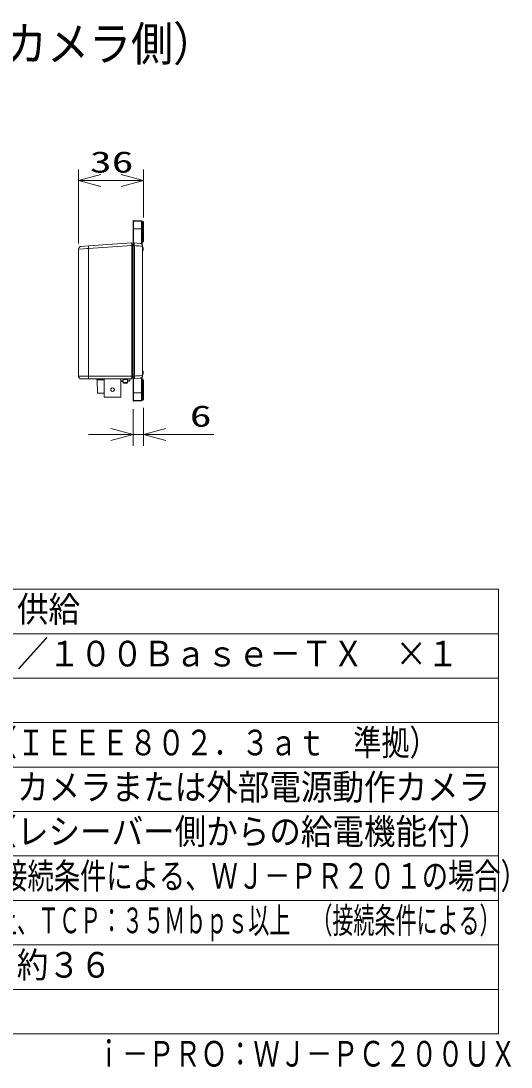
# Model space of a CAD drawing. Units: millimetres on the paper. Extents: x -62 to 64, y -58 to 59.
# Drawn here: x 8.9 to 64, y -58.3 to 59.3 of the extents above; entities that cross this region are included whole.
import ezdxf
from ezdxf.enums import TextEntityAlignment as Align

# ---------------------------------------------------------------- set-up
doc = ezdxf.new("R2010")
doc.units = ezdxf.units.MM
for name, color, linetype, lineweight in [('0-0_GAIKEI', 4, 'Continuous', 9), ('0-2_WAKU', 4, 'Continuous', 9), ('0-3_SUNPO', 7, 'Continuous', 9), ('0-4_0', 7, 'Continuous', 9)]:
    doc.layers.add(name, color=color, linetype=linetype, lineweight=lineweight)
doc.layers.add('0-1_MOJI1', color=7, linetype='Continuous')
doc.layers.add('0-5_相当品', color=4, linetype='Continuous')
doc.styles.add('ＭＳ ゴシック', font='')
doc.styles.get('ＭＳ ゴシック').set_extended_font_data('MS Gothic')

# ---------------------------------------------------------------- blocks, each defined once
blk = doc.blocks.new('_Open30')
at = {"layer": '0-4_0'}
blk.add_line((0, 0), (-1, 0), dxfattribs=at)
blk.add_lwpolyline([(-1, 0.2679), (0, 0), (-1, -0.2679)], dxfattribs=at)

msp = doc.modelspace()

# ---------------------------------------------------------------- linework, layer by layer
at = {"layer": '0-0_GAIKEI', "color": 7}
for p, q in [((21.463, 36.809), (21.463, 16.623)), ((21.523, 36.871), (22.426, 36.823)), ((22.483, 36.761), (22.548, 36.758)), ((16.441, 34.024), (21.342, 34.368)), ((21.463, 34.357), (21.541, 34.35)), ((21.541, 34.35), (22.278, 34.286)), ((22.401, 34.246), (22.36, 34.266)), ((22.548, 34.461), (22.483, 34.458)), ((22.483, 34.458), (22.483, 34.173)), ((15.345, 33.705), (15.343, 33.667)), ((15.343, 33.667), (15.343, 19.364)), ((15.513, 33.938), (15.47, 33.913)), ((15.622, 33.966), (16.441, 34.024)), ((22.543, 33.996), (22.539, 34.047)), ((22.543, 33.996), (22.543, 19.434)), ((15.343, 19.364), (15.347, 19.314)), ((15.524, 19.087), (15.531, 19.085)), ((21.342, 19.063), (15.642, 19.063)), ((21.541, 19.08), (21.463, 19.074)), ((21.541, 19.08), (22.278, 19.145)), ((22.36, 19.165), (22.405, 19.188)), ((22.483, 16.667), (22.483, 19.257)), ((22.548, 18.97), (22.483, 18.974)), ((22.539, 19.389), (22.543, 19.434)), ((21.523, 16.559), (22.426, 16.607)), ((22.483, 16.67), (22.548, 16.673))]:
    msp.add_line(p, q, dxfattribs=at)
at = {"layer": '0-0_GAIKEI'}
for p, q in [((21.523, 34.352), (21.523, 36.871)), ((21.523, 36.787), (22.426, 36.746)), ((22.426, 36.824), (22.426, 34.229)), ((22.483, 36.764), (22.483, 34.458)), ((22.483, 36.692), (22.548, 36.689)), ((22.548, 34.461), (22.548, 36.758)), ((22.426, 35.939), (21.523, 35.95)), ((21.342, 34.368), (21.342, 19.063)), ((21.463, 34.257), (21.362, 34.256)), ((21.362, 34.256), (21.362, 19.176)), ((21.55, 34.346), (21.541, 34.35)), ((21.63, 34.052), (21.604, 34.185)), ((16.438, 33.724), (21.342, 34.067)), ((16.438, 33.724), (16.438, 19.364)), ((21.362, 34.106), (21.342, 34.105)), ((21.362, 33.937), (21.342, 33.937)), ((21.463, 34.067), (21.362, 34.067)), ((22.603, 33.801), (22.603, 33.667)), ((21.342, 19.364), (15.343, 19.364)), ((17.414, 18.966), (18.228, 18.966)), ((17.414, 18.966), (17.455, 17.472)), ((18.227, 19.063), (18.227, 17.001)), ((20.097, 19.063), (20.097, 17.001)), ((20.363, 18.844), (20.097, 18.844)), ((20.359, 19.005), (20.846, 19.005)), ((20.359, 19.005), (20.368, 18.66)), ((20.846, 19.005), (20.837, 18.66)), ((20.842, 18.844), (21.093, 18.844)), ((21.093, 18.844), (21.112, 19.063)), ((21.362, 19.494), (21.342, 19.494)), ((21.362, 19.326), (21.342, 19.326)), ((21.463, 19.364), (21.362, 19.364)), ((21.463, 19.174), (21.362, 19.176)), ((21.523, 19.079), (21.523, 16.559)), ((22.426, 16.607), (22.426, 19.201)), ((22.548, 16.673), (22.548, 18.97)), ((20.368, 18.661), (20.837, 18.661)), ((18.228, 17.472), (17.455, 17.472)), ((18.227, 17.001), (20.097, 17.001)), ((21.522, 16.559), (21.523, 16.559)), ((21.523, 17.481), (22.426, 17.492)), ((21.523, 16.644), (22.426, 16.685)), ((22.483, 16.739), (22.548, 16.742)), ((22.548, 16.742), (22.57, 16.744)), ((22.639, 16.807), (22.642, 16.828))]:
    msp.add_line(p, q, dxfattribs=at)
at = {"layer": '0-0_GAIKEI', "color": 7}
for points in [[(21.523, 36.871), (21.48, 36.852), (21.463, 36.809)], [(22.483, 36.764), (22.465, 36.807), (22.426, 36.824)], [(22.642, 36.604), (22.642, 36.658), (22.63, 36.705), (22.598, 36.741), (22.553, 36.758), (22.548, 36.758)], [(22.548, 34.461), (22.594, 34.475), (22.628, 34.509), (22.642, 34.556), (22.642, 36.603)], [(22.36, 34.267), (22.313, 34.281), (22.278, 34.286)], [(15.622, 33.966), (15.573, 33.959), (15.525, 33.944), (15.513, 33.938)], [(15.531, 19.085), (15.578, 19.07), (15.628, 19.064), (15.642, 19.063)], [(22.278, 19.145), (22.327, 19.154), (22.36, 19.166)], [(22.642, 18.869), (22.63, 18.917), (22.598, 18.953), (22.553, 18.969), (22.548, 18.97)], [(22.548, 16.673), (22.594, 16.688), (22.628, 16.722), (22.642, 16.768), (22.642, 18.87)], [(21.463, 16.623), (21.479, 16.579), (21.522, 16.559)], [(22.426, 16.607), (22.467, 16.627), (22.483, 16.667)]]:
    msp.add_lwpolyline(points, dxfattribs=at)
at = {"layer": '0-0_GAIKEI'}
for points in [[(21.523, 36.787), (21.506, 36.784), (21.49, 36.777), (21.477, 36.767), (21.468, 36.755), (21.463, 36.732)], [(22.483, 36.694), (22.481, 36.708), (22.474, 36.72), (22.464, 36.731), (22.451, 36.74), (22.426, 36.746)], [(22.642, 36.603), (22.641, 36.62), (22.635, 36.638), (22.625, 36.653), (22.61, 36.667), (22.575, 36.685), (22.548, 36.689)], [(21.523, 35.95), (21.48, 35.946), (21.467, 35.941), (21.463, 35.936)], [(22.483, 35.926), (22.482, 35.928), (22.481, 35.928), (22.479, 35.931), (22.468, 35.935), (22.428, 35.939), (22.426, 35.939)], [(16.438, 33.723), (16.264, 33.712), (15.928, 33.693), (15.343, 33.667)], [(16.441, 34.024), (16.441, 34.018), (16.44, 33.966), (16.438, 33.724)], [(21.463, 34.067), (21.63, 34.052), (21.63, 19.378), (21.463, 19.364)], [(22.543, 33.996), (22.542, 33.997), (22.541, 33.998), (22.539, 33.999), (22.533, 34.001), (22.516, 34.002), (22.461, 34.004), (22.3, 34.006), (22.095, 34.013), (21.963, 34.019), (21.827, 34.03), (21.63, 34.052)], [(22.603, 33.801), (22.586, 33.845), (22.544, 33.866), (22.543, 33.866)], [(22.543, 33.466), (22.584, 33.486), (22.603, 33.53), (22.603, 33.666)], [(16.438, 19.364), (16.44, 19.275), (16.445, 19.189), (16.456, 19.089), (16.461, 19.066), (16.463, 19.065), (16.463, 19.064), (16.463, 19.063)], [(17.414, 18.966), (17.402, 19.013), (17.369, 19.047), (17.323, 19.063)], [(20.359, 19.005), (20.34, 19.047), (20.299, 19.063)], [(20.839, 18.77), (20.889, 18.779), (20.938, 18.792), (20.985, 18.806), (21.033, 18.821), (21.08, 18.837), (21.093, 18.844)], [(20.906, 19.063), (20.864, 19.045), (20.846, 19.005)], [(21.541, 19.08), (21.545, 19.081), (21.552, 19.088), (21.561, 19.101), (21.577, 19.141), (21.59, 19.186), (21.613, 19.293), (21.63, 19.378)], [(21.63, 19.378), (21.774, 19.396), (21.916, 19.408), (22.173, 19.422), (22.45, 19.427), (22.513, 19.429), (22.532, 19.43), (22.539, 19.431), (22.541, 19.433), (22.542, 19.433), (22.543, 19.434)], [(22.543, 19.564), (22.584, 19.585), (22.603, 19.628), (22.603, 19.899), (22.586, 19.943), (22.544, 19.965), (22.543, 19.965)], [(18.966, 17.875), (18.966, 17.825), (18.978, 17.777)], [(19.36, 17.85), (19.354, 17.899), (19.336, 17.945)], [(19.354, 17.799), (19.36, 17.849), (19.36, 17.85)], [(20.097, 18.82), (20.145, 18.804), (20.193, 18.791), (20.242, 18.778), (20.291, 18.769), (20.34, 18.76), (20.365, 18.757)], [(20.356, 18.764), (20.361, 18.764), (20.365, 18.764)], [(20.356, 18.764), (20.361, 18.763), (20.365, 18.762)], [(20.368, 18.661), (20.381, 18.614), (20.415, 18.578), (20.461, 18.563), (20.737, 18.563)], [(20.737, 18.563), (20.784, 18.574), (20.82, 18.608), (20.837, 18.652), (20.837, 18.661)], [(21.463, 17.494), (21.463, 17.492), (21.466, 17.49), (21.477, 17.486), (21.518, 17.481), (21.523, 17.481)], [(21.463, 16.699), (21.465, 16.685), (21.471, 16.672), (21.481, 16.661), (21.494, 16.651), (21.523, 16.644)], [(22.426, 17.492), (22.466, 17.495), (22.479, 17.499), (22.483, 17.504)], [(22.426, 16.686), (22.443, 16.688), (22.457, 16.694), (22.47, 16.704), (22.478, 16.717), (22.483, 16.736)]]:
    msp.add_lwpolyline(points, dxfattribs=at)
for centre, radius, start, end in [((21.427, 34.252), 0.155, 21.82171, 37.49345), ((21.348, 34.218), 0.241, 17.18637, 22.26852), ((21.219, 34.178), 0.375, 13.89865, 17.19498), ((20.835, 34.083), 0.771, 12.29137, 13.90588), ((23.728, 34.703), 2.187, 192.01659, 192.86536), ((22.085, 34.328), 0.502, 192.96166, 194.77688), ((21.902, 34.28), 0.313, 194.70926, 197.57404), ((19.185, 17.844), 0.22, 165.21388, 172.07047), ((19.162, 17.852), 0.197, 139.862, 165.55566), ((19.169, 17.854), 0.206, 202.13523, 231.99563), ((19.162, 17.848), 0.199, 60.07606, 139.22865), ((19.162, 17.851), 0.199, 232.85696, 316.41013), ((19.157, 17.846), 0.204, 29.11442, 59.18482), ((19.158, 17.851), 0.202, 317.11383, 340.22179), ((19.135, 17.861), 0.228, 339.92666, 344.3831), ((22.536, 16.867), 0.127, 285.42345, 295.21158), ((22.552, 16.836), 0.0923, 294.25435, 326.94927), ((22.555, 16.833), 0.088, 327.53593, 343.00197)]:
    msp.add_arc(centre, radius, start, end, dxfattribs=at)
at = {"layer": '0-0_GAIKEI', "color": 7}
for centre, radius, start, end in [((22.27, 34.021), 0.261, 47.88404, 59.71556), ((22.237, 33.986), 0.309, 21.30259, 47.74782), ((15.644, 33.666), 0.302, 125.12711, 172.5746), ((22.288, 34.006), 0.254, 9.21285, 21.28215), ((15.632, 19.359), 0.288, 188.98106, 211.29133), ((15.644, 19.364), 0.302, 210.82842, 246.41231), ((22.27, 19.413), 0.263, 300.94953, 316.05994), ((22.244, 19.44), 0.3, 315.90572, 341.42955), ((22.275, 19.428), 0.267, 341.61918, 351.57182)]:
    msp.add_arc(centre, radius, start, end, dxfattribs=at)
at = {"layer": '0-2_WAKU', "color": 3}
for p, q in [((-62.457, -4.591), (62.543, -4.591)), ((62.543, -54.591), (62.543, -4.591)), ((-62.457, -54.591), (62.543, -54.591))]:
    msp.add_line(p, q, dxfattribs=at)
at = {"layer": '0-2_WAKU'}
for p, q in [((62.543, -9.591), (-62.457, -9.591)), ((62.543, -14.591), (-62.457, -14.591)), ((62.543, -19.591), (-62.457, -19.591)), ((-62.457, -24.591), (62.543, -24.591)), ((-62.457, -29.591), (62.543, -29.591)), ((-62.457, -34.591), (62.543, -34.591)), ((-62.457, -39.591), (62.543, -39.591)), ((-62.457, -44.591), (62.543, -44.591)), ((-62.457, -49.591), (62.543, -49.591))]:
    msp.add_line(p, q, dxfattribs=at)
at = {"layer": '0-3_SUNPO'}
for p, q in [((15.343, 34.292), (15.343, 42.618)), ((22.642, 37.228), (22.642, 42.618)), ((17.843, 41.368), (20.142, 41.368)), ((21.463, 15.673), (21.463, 11.55)), ((22.642, 15.803), (22.642, 11.55)), ((18.963, 12.8), (16.463, 12.8)), ((21.463, 12.8), (22.642, 12.8)), ((25.142, 12.8), (30.559, 12.8))]:
    msp.add_line(p, q, dxfattribs=at)

# ---------------------------------------------------------------- block references
at = {"layer": '0-3_SUNPO', "xscale": 2.5, "yscale": 2.5, "rotation": 180}
for p in [(15.343, 41.368), (22.642, 12.8)]:
    msp.add_blockref('_Open30', p, dxfattribs=at)
at = {"layer": '0-3_SUNPO', "xscale": 2.5, "yscale": 2.5}
for p in [(22.642, 41.368), (21.463, 12.8)]:
    msp.add_blockref('_Open30', p, dxfattribs=at)

# ---------------------------------------------------------------- texts
at = {"layer": '0-1_MOJI1', "style": 'ＭＳ ゴシック'}
for s, height, width, p in [('同軸－ＬＡＮコン（カメラ側）', 3.849, 0.9, (-35.457, 53.669)), ('レシーバー側から供給', 2.889, 0.9, (-19.957, -9.146)), ('１０Ｂａｓｅ－Ｔ／１００Ｂａｓｅ－ＴＸ\u3000×１', 2.889, 0.9, (-19.957, -14.146)), ('ＰｏＥ＋規格対応（ＩＥＥＥ８０２．３ａｔ\u3000準拠）', 2.889, 0.8, (-19.957, -24.146)), ('ＰｏＥ、ＰｏＥ＋カメラまたは外部電源動作カメラ', 2.889, 0.9, (-19.957, -29.146)), ('規格：独自方式（レシーバー側からの給電機能付）', 2.889, 0.9, (-19.957, -34.146)), ('最大\u3000２．０ｋｍ（接続条件による、ＷＪ－ＰＲ２０１の場合）', 2.889, 0.75, (-19.957, -39.146)), ('ＵＤＰ：４５Ｍｂｐｓ以上、ＴＣＰ：３５Ｍｂｐｓ以上\u3000（接続条件による）', 2.889, 0.6, (-19.957, -44.146)), ('約７６×約７６×約３６', 2.889, 0.9, (-19.957, -49.146))]:
    msp.add_text(s, height=height, dxfattribs=dict(at, width=width)).set_placement(p, align=Align.BOTTOM_LEFT)
at = {"layer": '0-3_SUNPO', "style": 'ＭＳ ゴシック', "width": 1.5}
for s, p in [('36', (16.611, 41.53)), ('6', (27.851, 12.962))]:
    msp.add_text(s, height=2.405, dxfattribs=at).set_placement(p, align=Align.BOTTOM_LEFT)
at = {"layer": '0-5_相当品', "style": 'ＭＳ ゴシック', "width": 0.75}
msp.add_text('ｉ－ＰＲＯ：ＷＪ－ＰＣ２００ＵＸ', height=2.889, dxfattribs=at).set_placement((17.263, -59.146), align=Align.BOTTOM_LEFT)

doc.saveas('drawing.dxf')
